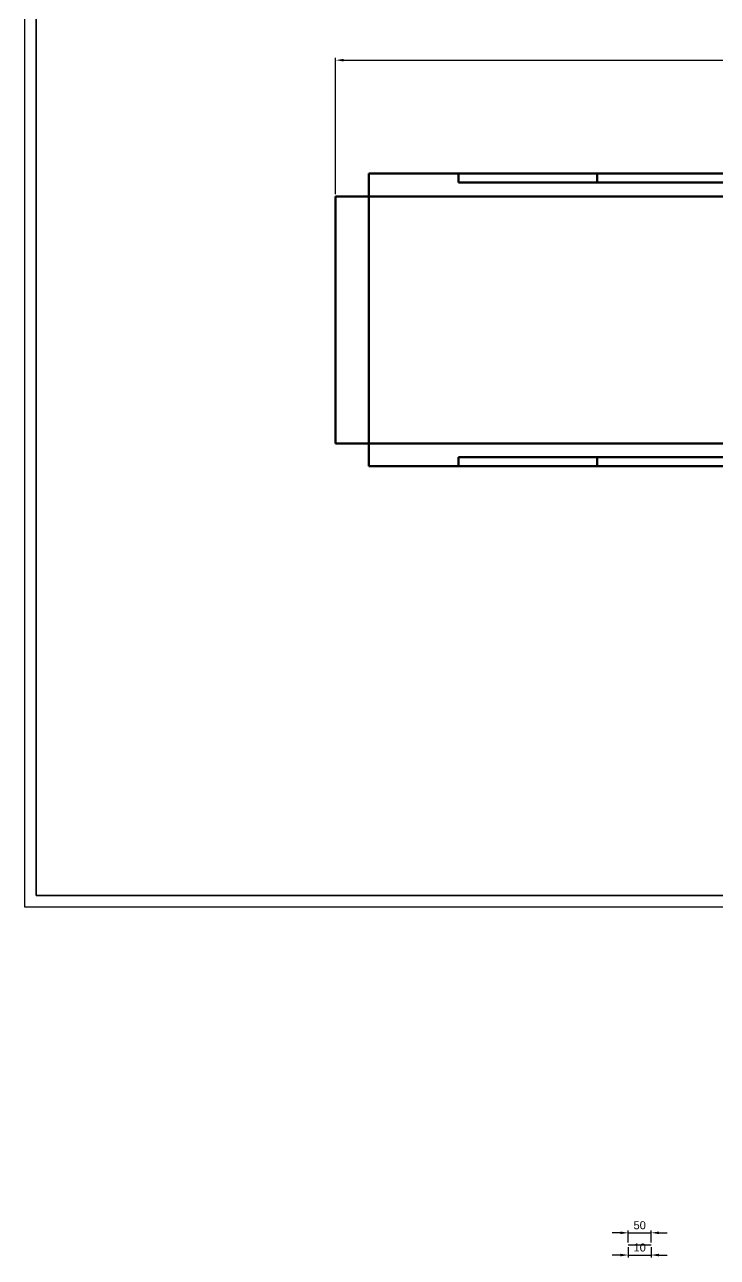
# Model space of a CAD drawing. Header units: millimetres. Extents: x 2779 to 3968, y 1146 to 2140.
# Drawn here: x 2779 to 3081, y 1146 to 1685 of the extents above; entities that cross this region are included whole.
import ezdxf

# ---------------------------------------------------------------- set-up
doc = ezdxf.new("R2010")
doc.units = ezdxf.units.MM
for name, color, linetype, lineweight in [('KHUNG MANH', 2, 'Continuous', 35), ('Net Dam', 7, 'Continuous', 50), ('Net Nhat', 2, 'Continuous', 25)]:
    doc.layers.add(name, color=color, linetype=linetype, lineweight=lineweight)
doc.styles.get("Standard").update_dxf_attribs({"font": 'arial.ttf'})
doc.dimstyles.new('AM_ISO', dxfattribs={"dimtxt": 3.5, "dimasz": 3.5, "dimexe": 1, "dimexo": 1, "dimgap": 1.5, "dimtad": 1, "dimdsep": 46, "dimtxsty": 'Standard', "dimcen": 0, "dimclrd": 256, "dimclre": 256, "dimclrt": 2, "dimadec": 0, "dimazin": 2, "dimtp": 0.1, "dimtm": 0.1, "dimtfac": 0.71, "dimtdec": 3, "dimtmove": 0, "dimatfit": 3, "dimfxl": 1, "dimlwd": -1, "dimlwe": -1, "dimarcsym": 1})

# ---------------------------------------------------------------- blocks, each defined once
blk = doc.blocks.new('*D6')
at = {"layer": 'Defpoints', "color": 0, "transparency": 16777216}
for p in [(3372.1, 1669.64), (3372.1, 1615.3), (2914.5, 1610.1)]:
    blk.add_point(p, dxfattribs=at)
at = {"layer": 'Net Nhat', "linetype": 'ByBlock', "transparency": 16777216}
for p, q in [((2914.5, 1611.1), (2914.5, 1670.64)), ((2918, 1669.64), (3368.6, 1669.64)), ((3372.1, 1616.3), (3372.1, 1670.64))]:
    blk.add_line(p, q, dxfattribs=at)
at = {"layer": 'Net Nhat', "transparency": 16777216}
for points in [[(2918, 1670.22), (2918, 1669.06), (2914.5, 1669.64)], [(3368.6, 1670.22), (3368.6, 1669.06), (3372.1, 1669.64)]]:
    blk.add_solid(points, dxfattribs=at)
at = {"layer": 'Net Nhat', "color": 2, "transparency": 16777216, "insert": (3143.3, 1672.93), "char_height": 3.5, "attachment_point": 5}
blk.add_mtext('2288.03', dxfattribs=at)
blk = doc.blocks.new('*D9')
at = {"layer": 'Defpoints', "color": 0, "transparency": 16777216}
for p in [(3052.44, 1156.95), (3042.44, 1151.69), (3052.44, 1151.69)]:
    blk.add_point(p, dxfattribs=at)
at = {"layer": 'Net Nhat', "linetype": 'ByBlock', "transparency": 16777216}
for p, q in [((3038.94, 1156.95), (3035.44, 1156.95)), ((3042.44, 1152.69), (3042.44, 1157.95)), ((3042.44, 1156.95), (3052.44, 1156.95)), ((3052.44, 1152.69), (3052.44, 1157.95)), ((3055.94, 1156.95), (3059.44, 1156.95))]:
    blk.add_line(p, q, dxfattribs=at)
at = {"layer": 'Net Nhat', "transparency": 16777216}
for points in [[(3038.94, 1157.53), (3038.94, 1156.36), (3042.44, 1156.95)], [(3055.94, 1157.53), (3055.94, 1156.36), (3052.44, 1156.95)]]:
    blk.add_solid(points, dxfattribs=at)
at = {"layer": 'Net Nhat', "color": 2, "transparency": 16777216, "insert": (3047.44, 1160.23), "char_height": 3.5, "attachment_point": 5}
blk.add_mtext('50', dxfattribs=at)
blk = doc.blocks.new('*D10')
at = {"layer": 'Defpoints', "color": 0, "transparency": 16777216}
for p in [(3042.44, 1151.69), (3052.44, 1151.69), (3052.44, 1147.23)]:
    blk.add_point(p, dxfattribs=at)
at = {"layer": 'Net Nhat', "linetype": 'ByBlock', "transparency": 16777216}
for p, q in [((3042.44, 1150.69), (3042.44, 1146.23)), ((3052.44, 1150.69), (3052.44, 1146.23)), ((3038.94, 1147.23), (3035.44, 1147.23)), ((3042.44, 1147.23), (3052.44, 1147.23)), ((3055.94, 1147.23), (3059.44, 1147.23))]:
    blk.add_line(p, q, dxfattribs=at)
at = {"layer": 'Net Nhat', "transparency": 16777216}
for points in [[(3038.94, 1147.81), (3038.94, 1146.64), (3042.44, 1147.23)], [(3055.94, 1147.81), (3055.94, 1146.64), (3052.44, 1147.23)]]:
    blk.add_solid(points, dxfattribs=at)
at = {"layer": 'Net Nhat', "color": 2, "transparency": 16777216, "insert": (3047.44, 1150.51), "char_height": 3.5, "attachment_point": 5}
blk.add_mtext('10', dxfattribs=at)

msp = doc.modelspace()

# ---------------------------------------------------------------- linework, layer by layer
msp.add_lwpolyline([(2778.5945, 1299.4897), (3967.5945, 1299.4897), (3967.5945, 2140.4897), (2778.5945, 2140.4897)], close=True)
at = {"layer": 'KHUNG MANH'}
msp.add_lwpolyline([(2783.5945, 1304.4897), (3962.5945, 1304.4897), (3962.5945, 2135.4897), (2783.5945, 2135.4897)], close=True, dxfattribs=at)
at = {"layer": 'Net Dam'}
for p, q in [((2929.0716, 1620.0984), (2929.0716, 1610.0985)), ((2929.0716, 1620.0984), (2939.0716, 1620.0984)), ((2929.0716, 1620.0984), (2968.2769, 1620.0984)), ((3028.8716, 1620.0984), (2968.2769, 1620.0984)), ((2968.2769, 1620.0984), (2968.2769, 1616.0985)), ((3028.8716, 1616.0985), (3028.8716, 1620.0984)), ((3028.8716, 1620.0984), (3289.2716, 1620.0984)), ((3028.8716, 1616.0985), (2968.2769, 1616.0985)), ((3028.8716, 1616.0985), (3283.0716, 1616.0985)), ((2914.4973, 1610.0985), (2914.4973, 1502.0984)), ((2929.0716, 1610.0985), (2914.4973, 1610.0985)), ((2929.0716, 1502.0984), (2929.0716, 1610.0985)), ((3283.0716, 1610.0985), (2929.0716, 1610.0985)), ((2914.4973, 1502.0984), (2929.0716, 1502.0984)), ((2929.0716, 1502.0984), (2929.0716, 1492.0985)), ((2929.0716, 1502.0984), (3283.0716, 1502.0984)), ((3028.8716, 1496.0985), (2968.2769, 1496.0985)), ((2968.2769, 1496.0985), (2968.2769, 1492.0985)), ((3028.8716, 1492.0985), (3028.8716, 1496.0985)), ((3028.8716, 1496.0985), (3283.0716, 1496.0985)), ((2929.0716, 1492.0985), (2939.0716, 1492.0985)), ((2929.0716, 1492.0985), (2968.2769, 1492.0985)), ((3028.8716, 1492.0985), (2968.2769, 1492.0985)), ((3028.8716, 1492.0985), (3289.2716, 1492.0985))]:
    msp.add_line(p, q, dxfattribs=at)
at = {"layer": 'Net Nhat'}
msp.add_line((3042.4364, 1151.6917), (3052.4364, 1151.6917), dxfattribs=at)

# ---------------------------------------------------------------- dimensions: what is measured, and where the dimension line sits
for base, p1, p2, picture, middle in [((3372.1025, 1669.6387), (2914.4973, 1610.0985), (3372.1025, 1615.3022), '*D6', (3143.2999, 1672.9269)), ((3052.4364, 1156.9451), (3042.4364, 1151.6917), (3052.4364, 1151.6917), '*D9', (3047.4364, 1160.2321))]:
    dim = msp.add_linear_dim(base=base, p1=p1, p2=p2, dimstyle='AM_ISO', override={"dimlfac": 5}, dxfattribs=at)
    dim.commit()
    dim.dimension.update_dxf_attribs({"geometry": picture, "text_midpoint": middle})
dim = msp.add_linear_dim(base=(3052.4364, 1147.2263), p1=(3042.4364, 1151.6917), p2=(3052.4364, 1151.6917), dimstyle='AM_ISO', dxfattribs=at)
dim.commit()
dim.dimension.update_dxf_attribs({"geometry": '*D10', "text_midpoint": (3047.4364, 1150.5133)})

doc.saveas('drawing.dxf')
